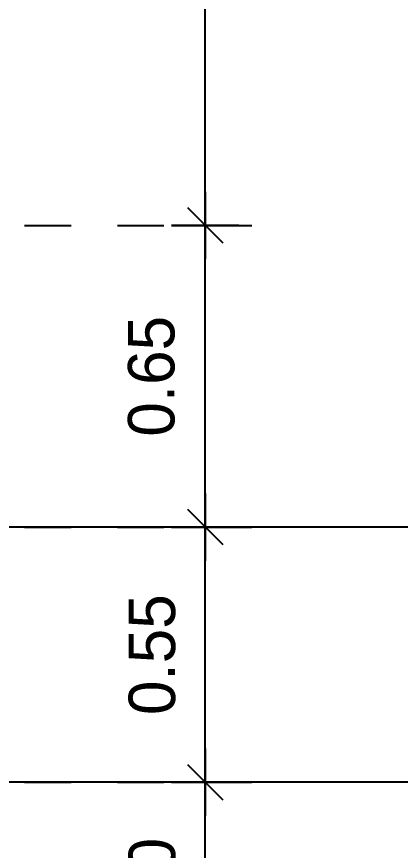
# Model space of a CAD drawing. Extents: x 185 to 567, y -69 to 170.
# Drawn here: x 406.594 to 407.42, y -36.782 to -34.986 of the extents above; entities that cross this region are included whole.
import ezdxf

# ---------------------------------------------------------------- set-up
doc = ezdxf.new("R2010")
doc.units = 0
doc.header["$LTSCALE"] = 0.25
doc.header["$MEASUREMENT"] = 0
doc.header["$PDMODE"] = 35
doc.header["$PDSIZE"] = -1
doc.linetypes.add('DOT2', pattern=[0.125, 0, -0.125])
doc.layers.get('0').update_dxf_attribs({"linetype": 'CONTINUOUS'})
doc.layers.get('Defpoints').update_dxf_attribs({"linetype": 'CONTINUOUS'})
doc.layers.add('A-groves', color=8, linetype='CONTINUOUS')
doc.layers.add('A-IDM', color=221, linetype='CONTINUOUS')
doc.styles.add('XARAB', font='xarab.shx')
doc.dimstyles.new('DIM50', dxfattribs={"dimtxt": 0.1, "dimasz": 0.06, "dimexe": 0.1, "dimexo": 0, "dimgap": 0.05, "dimtad": 1, "dimzin": 3, "dimdsep": 46, "dimtxsty": 'XARAB', "dimblk": 'DTICK', "dimcen": 0.09, "dimclrd": 256, "dimclre": 5, "dimclrt": 3, "dimadec": 0, "dimazin": 3, "dimtfac": 1, "dimtix": 1, "dimtmove": 2, "dimatfit": 0, "dimldrblk": 'DTICK', "dimfxl": 0.15, "dimtolj": 1, "dimtzin": 3, "dimlwd": -3, "dimlwe": -3, "dimarcsym": 0})

# ---------------------------------------------------------------- blocks, each defined once
blk = doc.blocks.new('DTICK')
for p, q in [((0, 1.207), (0, -1.207)), ((-1.207, 0), (1.207, 0))]:
    blk.add_line(p, q)
at = {"color": 3}
blk.add_line((-0.629, -0.629), (0.629, 0.629), dxfattribs=at)
blk = doc.blocks.new('*D1714')
at = {"layer": 'A-IDM', "color": 5, "linetype": 'DOT2', "lineweight": -3, "transparency": 16777216}
for p, q in [((406.6112, -36.0856), (407.1, -36.0856)), ((406.6112, -36.6356), (407.1, -36.6356))]:
    blk.add_line(p, q, dxfattribs=at)
at = {"layer": 'A-IDM', "lineweight": -3, "transparency": 16777216}
blk.add_line((407, -36.5756), (407, -36.1456), dxfattribs=at)
at = {"layer": 'Defpoints', "color": 0, "transparency": 16777216}
for p in [(406.6112, -36.0856, 0), (407, -36.0856), (406.6112, -36.6356, 0)]:
    blk.add_point(p, dxfattribs=at)
at = {"layer": 'A-IDM', "lineweight": -3, "transparency": 16777216, "xscale": 0.06, "yscale": 0.06, "zscale": 0.06}
for p, rotation in [((407, -36.0856), 90), ((407, -36.6356), 270)]:
    blk.add_blockref('DTICK', p, dxfattribs=dict(at, rotation=rotation))
at = {"layer": 'A-IDM', "color": 3, "transparency": 16777216, "insert": (406.8859, -36.3606), "char_height": 0.1, "attachment_point": 5, "rotation": 90, "style": 'XARAB'}
blk.add_mtext('\\A1;0.55', dxfattribs=at)
blk = doc.blocks.new('*D1715')
at = {"layer": 'A-IDM', "color": 5, "linetype": 'DOT2', "lineweight": -3, "transparency": 16777216}
for p, q in [((406.6112, -35.4356), (407.1, -35.4356)), ((406.6112, -36.0856), (407.1, -36.0856))]:
    blk.add_line(p, q, dxfattribs=at)
at = {"layer": 'A-IDM', "lineweight": -3, "transparency": 16777216}
blk.add_line((407, -36.0256), (407, -35.4956), dxfattribs=at)
at = {"layer": 'Defpoints', "color": 0, "transparency": 16777216}
for p in [(406.6112, -35.4356, 0), (407, -35.4356), (406.6112, -36.0856, 0)]:
    blk.add_point(p, dxfattribs=at)
at = {"layer": 'A-IDM', "lineweight": -3, "transparency": 16777216, "xscale": 0.06, "yscale": 0.06, "zscale": 0.06}
for p, rotation in [((407, -35.4356), 90), ((407, -36.0856), 270)]:
    blk.add_blockref('DTICK', p, dxfattribs=dict(at, rotation=rotation))
at = {"layer": 'A-IDM', "color": 3, "transparency": 16777216, "insert": (406.8844, -35.7606), "char_height": 0.1, "attachment_point": 5, "rotation": 90, "style": 'XARAB'}
blk.add_mtext('\\A1;0.65', dxfattribs=at)
blk = doc.blocks.new('*D1716')
at = {"layer": 'A-IDM', "color": 5, "linetype": 'DOT2', "lineweight": -3, "transparency": 16777216}
for p, q in [((406.4262, -34.1356), (407.1, -34.1356)), ((406.6112, -35.4356), (407.1, -35.4356))]:
    blk.add_line(p, q, dxfattribs=at)
at = {"layer": 'A-IDM', "lineweight": -3, "transparency": 16777216}
blk.add_line((407, -35.3756), (407, -34.1956), dxfattribs=at)
at = {"layer": 'Defpoints', "color": 0, "transparency": 16777216}
for p in [(406.4262, -34.1356, 0), (407, -34.1356), (406.6112, -35.4356, 0)]:
    blk.add_point(p, dxfattribs=at)
at = {"layer": 'A-IDM', "lineweight": -3, "transparency": 16777216, "xscale": 0.06, "yscale": 0.06, "zscale": 0.06}
for p, rotation in [((407, -34.1356), 90), ((407, -35.4356), 270)]:
    blk.add_blockref('DTICK', p, dxfattribs=dict(at, rotation=rotation))
at = {"layer": 'A-IDM', "color": 3, "transparency": 16777216, "insert": (406.8846, -34.7856), "char_height": 0.1, "attachment_point": 5, "rotation": 90, "style": 'XARAB'}
blk.add_mtext('\\A1;1.30', dxfattribs=at)
blk = doc.blocks.new('*D1748')
at = {"layer": 'A-IDM', "color": 5, "linetype": 'DOT2', "lineweight": -3, "transparency": 16777216}
for p, q in [((406.6112, -36.6356), (407.1, -36.6356)), ((406.4262, -37.1356), (407.1, -37.1356))]:
    blk.add_line(p, q, dxfattribs=at)
at = {"layer": 'A-IDM', "lineweight": -3, "transparency": 16777216}
blk.add_line((407, -37.0756), (407, -36.6956), dxfattribs=at)
at = {"layer": 'Defpoints', "color": 0, "transparency": 16777216}
for p in [(406.6112, -36.6356, 0), (407, -36.6356), (406.4262, -37.1356, 0)]:
    blk.add_point(p, dxfattribs=at)
at = {"layer": 'A-IDM', "lineweight": -3, "transparency": 16777216, "xscale": 0.06, "yscale": 0.06, "zscale": 0.06}
for p, rotation in [((407, -36.6356), 90), ((407, -37.1356), 270)]:
    blk.add_blockref('DTICK', p, dxfattribs=dict(at, rotation=rotation))
at = {"layer": 'A-IDM', "color": 3, "transparency": 16777216, "insert": (406.8859, -36.8856), "char_height": 0.1, "attachment_point": 5, "rotation": 90, "style": 'XARAB'}
blk.add_mtext('\\A1;0.50', dxfattribs=at)

msp = doc.modelspace()

# ---------------------------------------------------------------- linework, layer by layer
at = {"layer": 'A-groves'}
for p, q in [((416.4022, -36.0857, -0.0003), (396.9322, -36.0857, 0)), ((416.4022, -36.6357, -0.0003), (396.9322, -36.6357, 0))]:
    msp.add_line(p, q, dxfattribs=at)

# ---------------------------------------------------------------- dimensions: what is measured, and where the dimension line sits
at = {"layer": 'A-IDM'}
for base, p1, p2, picture, middle in [((407, -34.1356, 0), (406.6112, -35.4356, 0), (406.4262, -34.1356, 0), '*D1716', (406.8846, -34.7856, 0)), ((407, -35.4356, 0), (406.6112, -36.0856, 0), (406.6112, -35.4356, 0), '*D1715', (406.8844, -35.7606, 0)), ((407, -36.0856, 0), (406.6112, -36.6356, 0), (406.6112, -36.0856, 0), '*D1714', (406.8859, -36.3606, 0)), ((407, -36.6356, 0), (406.4262, -37.1356, 0), (406.6112, -36.6356, 0), '*D1748', (406.8859, -36.8856, 0))]:
    dim = msp.add_linear_dim(base=base, p1=p1, p2=p2, angle=90, dimstyle='DIM50', override={"dimfxl": 0.15}, dxfattribs=at)
    dim.commit()
    dim.dimension.update_dxf_attribs({"geometry": picture, "text_midpoint": middle})

doc.saveas('drawing.dxf')
